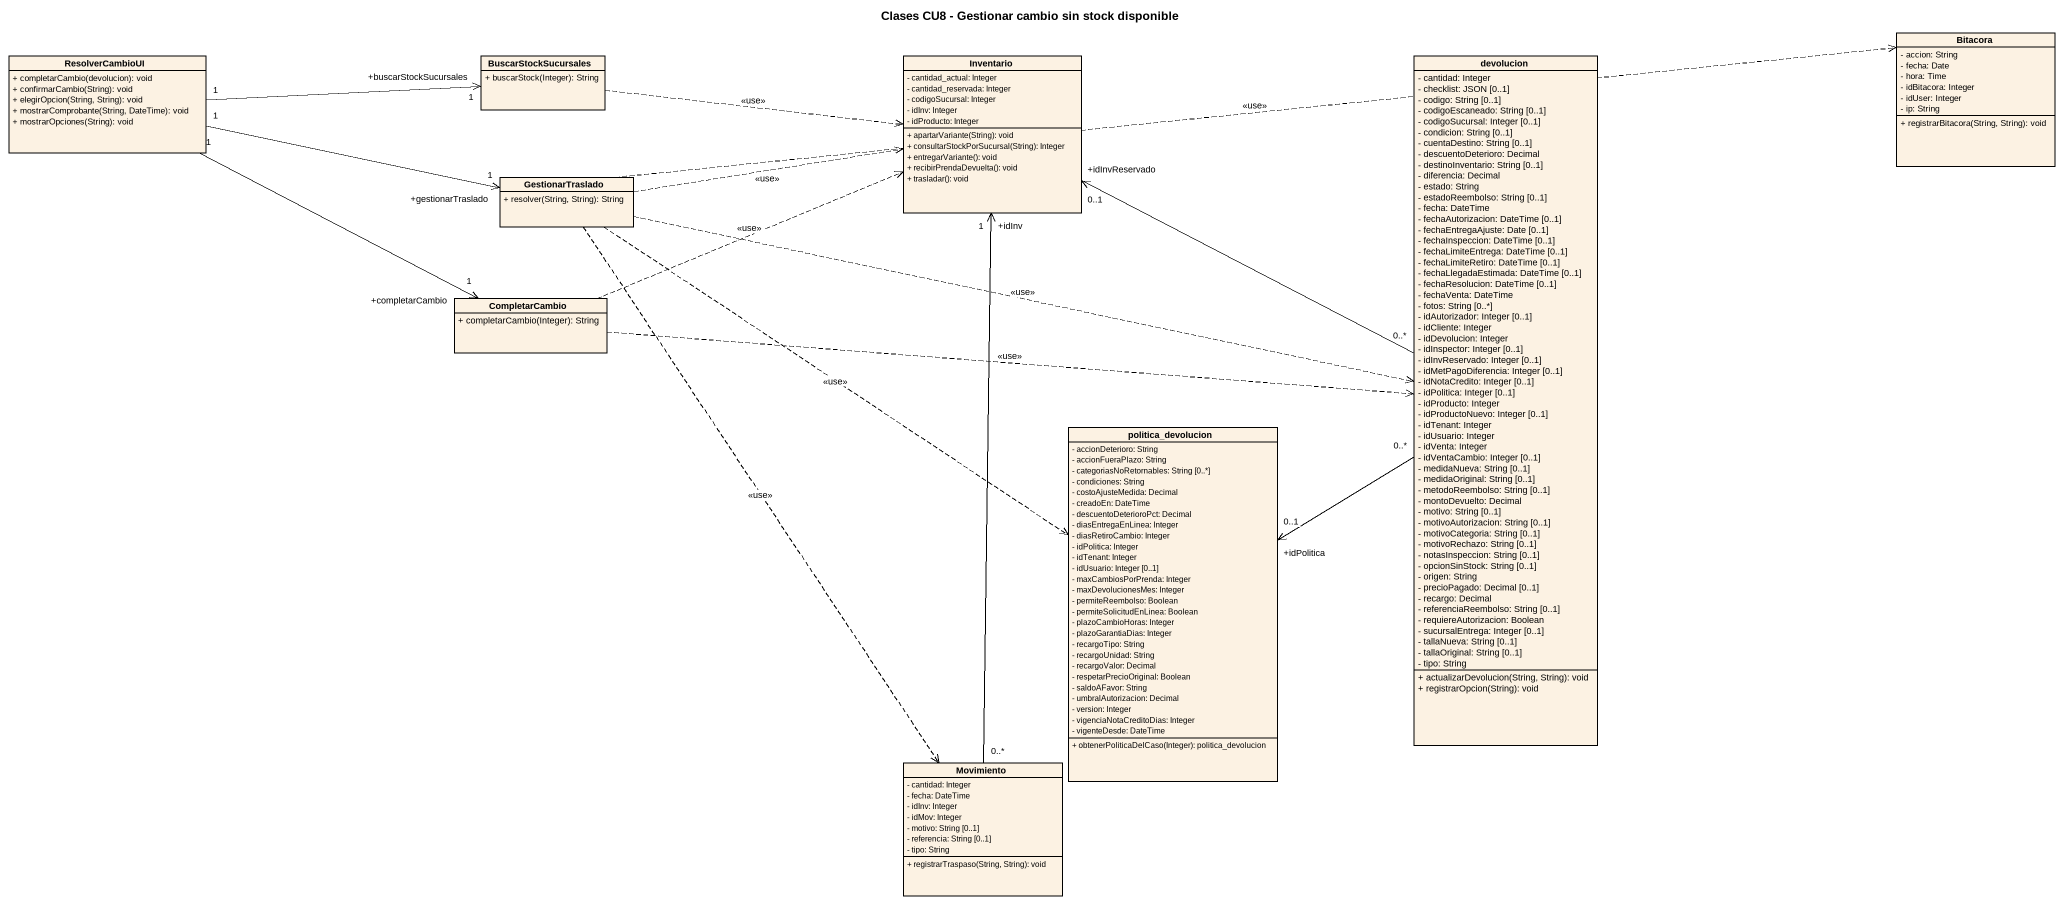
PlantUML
@startuml
title Clases CU8 - Gestionar cambio sin stock disponible
hide circle
hide empty members
skinparam classAttributeIconSize 0
class Bitacora {
  - accion: String
  - fecha: Date
  - hora: Time
  - idBitacora: Integer
  - idUser: Integer
  - ip: String
  + registrarBitacora(String, String): void
}
class ResolverCambioUI {
  + completarCambio(devolucion): void
  + confirmarCambio(String): void
  + elegirOpcion(String, String): void
  + mostrarComprobante(String, DateTime): void
  + mostrarOpciones(String): void
}
class BuscarStockSucursales {
  + buscarStock(Integer): String
}
class Inventario {
  - cantidad_actual: Integer
  - cantidad_reservada: Integer
  - codigoSucursal: Integer
  - idInv: Integer
  - idProducto: Integer
  + apartarVariante(String): void
  + consultarStockPorSucursal(String): Integer
  + entregarVariante(): void
  + recibirPrendaDevuelta(): void
  + trasladar(): void
}
class devolucion {
  - cantidad: Integer
  - checklist: JSON [0..1]
  - codigo: String [0..1]
  - codigoEscaneado: String [0..1]
  - codigoSucursal: Integer [0..1]
  - condicion: String [0..1]
  - cuentaDestino: String [0..1]
  - descuentoDeterioro: Decimal
  - destinoInventario: String [0..1]
  - diferencia: Decimal
  - estado: String
  - estadoReembolso: String [0..1]
  - fecha: DateTime
  - fechaAutorizacion: DateTime [0..1]
  - fechaEntregaAjuste: Date [0..1]
  - fechaInspeccion: DateTime [0..1]
  - fechaLimiteEntrega: DateTime [0..1]
  - fechaLimiteRetiro: DateTime [0..1]
  - fechaLlegadaEstimada: DateTime [0..1]
  - fechaResolucion: DateTime [0..1]
  - fechaVenta: DateTime
  - fotos: String [0..*]
  - idAutorizador: Integer [0..1]
  - idCliente: Integer
  - idDevolucion: Integer
  - idInspector: Integer [0..1]
  - idInvReservado: Integer [0..1]
  - idMetPagoDiferencia: Integer [0..1]
  - idNotaCredito: Integer [0..1]
  - idPolitica: Integer [0..1]
  - idProducto: Integer
  - idProductoNuevo: Integer [0..1]
  - idTenant: Integer
  - idUsuario: Integer
  - idVenta: Integer
  - idVentaCambio: Integer [0..1]
  - medidaNueva: String [0..1]
  - medidaOriginal: String [0..1]
  - metodoReembolso: String [0..1]
  - montoDevuelto: Decimal
  - motivo: String [0..1]
  - motivoAutorizacion: String [0..1]
  - motivoCategoria: String [0..1]
  - motivoRechazo: String [0..1]
  - notasInspeccion: String [0..1]
  - opcionSinStock: String [0..1]
  - origen: String
  - precioPagado: Decimal [0..1]
  - recargo: Decimal
  - referenciaReembolso: String [0..1]
  - requiereAutorizacion: Boolean
  - sucursalEntrega: Integer [0..1]
  - tallaNueva: String [0..1]
  - tallaOriginal: String [0..1]
  - tipo: String
  + actualizarDevolucion(String, String): void
  + registrarOpcion(String): void
}
class GestionarTraslado {
  + resolver(String, String): String
}
class CompletarCambio {
  + completarCambio(Integer): String
}
class politica_devolucion {
  - accionDeterioro: String
  - accionFueraPlazo: String
  - categoriasNoRetornables: String [0..*]
  - condiciones: String
  - costoAjusteMedida: Decimal
  - creadoEn: DateTime
  - descuentoDeterioroPct: Decimal
  - diasEntregaEnLinea: Integer
  - diasRetiroCambio: Integer
  - idPolitica: Integer
  - idTenant: Integer
  - idUsuario: Integer [0..1]
  - maxCambiosPorPrenda: Integer
  - maxDevolucionesMes: Integer
  - permiteReembolso: Boolean
  - permiteSolicitudEnLinea: Boolean
  - plazoCambioHoras: Integer
  - plazoGarantiaDias: Integer
  - recargoTipo: String
  - recargoUnidad: String
  - recargoValor: Decimal
  - respetarPrecioOriginal: Boolean
  - saldoAFavor: String
  - umbralAutorizacion: Decimal
  - version: Integer
  - vigenciaNotaCreditoDias: Integer
  - vigenteDesde: DateTime
  + obtenerPoliticaDelCaso(Integer): politica_devolucion
}
class Movimiento {
  - cantidad: Integer
  - fecha: DateTime
  - idInv: Integer
  - idMov: Integer
  - motivo: String [0..1]
  - referencia: String [0..1]
  - tipo: String
  + registrarTraspaso(String, String): void
}
ResolverCambioUI "1" -right-> "+buscarStockSucursales\n1" BuscarStockSucursales
ResolverCambioUI "1" -right-> "+gestionarTraslado\n1" GestionarTraslado
ResolverCambioUI "1" -right-> "+completarCambio\n1" CompletarCambio
BuscarStockSucursales .right.> Inventario : <<use>>
devolucion "0..*" -left-> "+idInvReservado\n0..1" Inventario
devolucion "0..*" --> "+idPolitica\n0..1" politica_devolucion
GestionarTraslado .right.> Bitacora : <<use>>
GestionarTraslado .right.> Inventario : <<use>>
GestionarTraslado .right.> devolucion : <<use>>
GestionarTraslado ..> politica_devolucion : <<use>>
GestionarTraslado ..> Movimiento : <<use>>
CompletarCambio .right.> Inventario : <<use>>
CompletarCambio .right.> devolucion : <<use>>
Movimiento "0..*" -up-> "+idInv\n1" Inventario
@enduml
